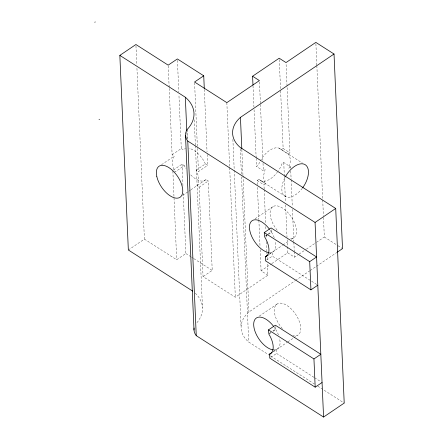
<?xml version="1.0" encoding="UTF-8"?>
<svg xmlns="http://www.w3.org/2000/svg" width="439" height="439" viewBox="0 0 439 439"><rect width="100%" height="100%" fill="white"/><g stroke="black" fill="none" stroke-linecap="round" stroke-linejoin="round"><path stroke-width="0.33" stroke-dasharray="2.19 1.65" d="M169.207 88.404L172.115 154.758L174.239 156.114C170.886 160.861 172.873 167.138 175.177 171.885L184.353 165.673L185.39 167.813A18.74 9.647 55.9 0 0 186.015 168.856M290.634 168.252L290.574 166.88L283.753 162.523L281.975 163.78A18.74 10.311 -57.4 0 1 278.392 170.755M290.574 166.88L288.791 168.142A18.74 10.311 -57.4 0 0 288.176 154.034L281.355 149.672A18.74 10.311 -57.4 0 0 260.3 160.921M172.115 154.758L181.291 148.547L178.92 94.506M161.508 164.735L174.239 156.114M173.389 170.03L182.026 164.186L184.353 165.673M196.195 170.145L205.37 163.934L207.625 165.377L198.45 171.589L196.195 170.145L198.395 176.226L198.829 180.072L198.346 183.277L196.859 185.741L199.136 187.201L203.054 276.614L235.337 297.247L267.905 275.198L267.4 263.57M182.608 195.393L188.144 191.645M188.699 191.272L190.356 190.147M190.91 189.774L206.034 179.529L208.311 180.989L212.229 270.402L203.054 276.614M199.136 187.201L208.311 180.989M128.347 249.994L144.404 239.123L136.924 67.815M264.146 189L263.965 184.896L265.749 183.743A18.74 10.311 -57.4 0 1 265.134 169.635L263.351 170.837L256.53 166.48L258.313 165.273A18.74 10.311 -57.4 0 1 259.976 161.53M281.355 149.672L283.139 148.464L280.631 91.032M288.176 154.034L289.959 152.827L286.047 63.26M144.404 239.123L176.687 259.756L185.862 253.544L183.282 193.517M255.108 218.77L273.519 206.303M265.463 235.809L267.581 234.371M268.108 234.014L271.286 231.863L271.17 229.235M265.699 236.144L267.817 234.711M268.35 234.349L271.522 232.198L269.804 229.778M269.524 253.989L272.175 252.195L272.345 256.14L317.238 284.834M269.217 254.302L282.436 245.357M282.996 244.978L289.131 240.824M291.364 239.31L293.038 238.179M266.522 260.08L272.345 256.14M267.905 275.198L261.09 270.841L271.28 263.938M271.845 263.559L287.693 252.826L287.128 239.826M287.693 252.826L294.514 257.183L298.454 254.516M299.014 254.137L305.769 249.566M306.329 249.187L315.893 242.712M316.459 242.328L324.333 237L323.439 216.438M270.012 355.645L248.732 342.041A37.535 24.677 -2.5 0 1 248.935 311.981L294.876 280.878M295.447 280.494L309.627 270.896M310.192 270.512L315.866 266.671M316.431 266.286L336.85 252.463M259.356 316.075L277.766 303.607M269.184 333.47L270.77 332.394M272.888 330.962L275.533 329.168L275.418 326.539M269.42 333.805L272.597 331.654M273.124 331.297L275.774 329.502L274.051 327.082M273.245 351.65L276.422 349.499L276.592 353.444L314.006 377.359M273.47 351.606L287.243 342.283M287.803 341.904L293.384 338.129M293.938 337.75L297.285 335.484M270.77 357.384L276.592 353.444M257.325 184.638L257.144 180.533L258.928 179.381A18.74 10.311 -57.4 0 0 277.327 172.242M206.034 179.529L204.058 180.802A18.74 9.647 55.9 0 1 189.878 174.003M269.76 252.65L272.394 252.156A18.74 9.647 55.9 0 0 275.215 240.709M274.013 349.954L276.641 349.46A18.74 9.647 55.9 0 0 279.462 338.014M283.139 148.464L289.959 152.827M279.116 148.184L302.416 163.078M258.928 179.381L265.749 183.743M261.172 180.873L286.179 196.859M257.144 180.533L263.965 184.896M324.333 237L337.404 245.352M337.975 245.714L342.519 248.622M181.291 148.547L183.414 149.902A18.74 9.647 55.9 0 1 185.532 148.541M185.862 253.544L191.02 256.842M191.591 257.21L193.314 258.308M193.884 258.675L212.229 270.402M314.576 377.727L320.909 381.771M270.589 356.013L314.302 383.955M317.754 386.161L344.214 403.073M205.37 163.934L204.201 161.525A18.74 9.647 55.9 0 0 188.891 148.355M315.899 43.757L316.826 64.999M316.854 65.685L322.687 199.311M322.72 199.992L323.406 215.752M290.75 170.985L291.112 179.194M291.139 179.88L292.303 206.56M292.423 209.299L293.828 241.45M293.856 242.136L294.245 251.026M294.278 251.712L294.514 257.183M279.259 59.583L280.603 90.352M283.753 162.523L284.291 174.837M284.318 175.518L285.487 202.203M285.602 204.936L287.007 237.093M259.471 81.956L260.426 103.834M260.453 104.52L262.906 160.586M263.021 163.319L263.351 170.837M264.174 189.686L265.666 223.89M265.787 226.628L265.935 230.047M266.144 234.838L266.264 237.57M266.446 241.675L266.863 251.256M266.89 251.937L266.983 253.989M267.131 257.413L267.28 260.832M253.007 85.803L253.934 106.995M254.055 109.734L256.146 157.59M256.173 158.276L256.53 166.48M257.446 187.376L258.845 219.527M258.878 220.213L260.014 246.213M260.162 249.632L261.09 270.841M241.845 149.578L242.954 174.931M242.981 175.616L248.935 311.981M240.292 148.805L241.401 174.157M241.521 176.895L248.732 342.041M232.884 139.421L234.201 169.575M234.234 170.261L241.082 327.181M226.842 102.638L229.652 167.056M229.679 167.736L235.337 297.247M194.268 119.858L195.371 145.21M195.404 145.896L202.461 307.613M187.124 129.532L187.541 139.125M186.849 132.183L187.146 139.037M177.422 60.308L178.805 91.773M168.219 65.834L169.18 87.723M135.964 45.886L136.803 65.071M204.327 89.474L207.032 151.702M207.153 154.435L207.625 165.377M194.587 82.691L197.413 147.658M197.44 148.338L198.45 171.589M182.026 164.186L182.959 186.015M172.878 171.078L176.687 259.756M195.333 293.214A42.896 28.2 -2.5 0 1 196.535 323.137M302.334 188.227A18.74 10.311 -57.4 0 1 285.13 196.348A18.74 10.311 -57.4 0 1 284.982 177.515M282.359 328.597A18.74 9.647 55.9 0 1 277.053 304.007A18.74 9.647 55.9 0 1 297.916 318.237A18.74 9.647 55.9 0 1 292.824 335.736M277.218 230.245A18.74 9.647 55.9 0 1 272.784 206.714A18.74 9.647 55.9 0 1 292.983 219.626A18.74 9.647 55.9 0 1 290.404 238.673M271.522 232.198A18.74 9.647 55.9 0 1 274.249 237.686M275.774 329.502A18.74 9.647 55.9 0 1 278.496 334.99"/><path stroke-width="0.66" d="M94.786 22.263L95.247 21.95M192.672 291.112L128.347 249.994L119.847 55.385L135.903 44.515L168.186 65.148L177.361 58.936L203.734 75.793L204.3 88.788M99.038 119.567L99.494 119.254M203.734 75.793L194.559 82.005L226.842 102.638L259.411 80.589L252.59 76.232L279.199 58.217L286.019 62.574L315.839 42.391L334.024 54.013L342.519 248.622L337.415 252.079M194.109 328.01A20.88 13.724 -2.5 0 0 196.26 335.67L323.57 417.05L344.214 403.073L335.714 208.465L240.237 147.433A37.535 24.677 -2.5 0 1 240.44 117.372L334.024 54.013M310.933 289.861L265.463 260.799L265.513 256.815A18.74 9.647 55.9 0 0 264.64 236.857L264.234 232.582L271.115 227.923L316.579 256.985L309.698 261.644L310.933 289.861L317.814 285.202M323.57 417.05L315.07 222.441L335.714 208.465M265.293 256.853L267.938 255.064M265.513 256.815L268.158 255.021M315.18 387.165L269.711 358.103L269.76 354.119A18.74 9.647 55.9 0 0 268.893 334.161L268.481 329.887L275.363 325.228L320.827 354.289L313.945 358.948L315.18 387.165L322.061 382.506M269.541 354.158L272.185 352.369M269.76 354.119L270.819 353.4M119.847 55.385L185.324 97.233A42.896 28.2 -2.5 0 1 187.124 129.532A20.88 13.724 -2.5 0 0 187.766 141.062L196.26 335.67M187.766 141.062L315.07 222.441M264.234 232.582L309.698 261.644M268.481 329.887L313.945 358.948M269.436 229.257L268.695 228.214A18.74 9.647 55.9 0 0 249.44 227.424A18.74 9.647 55.9 0 0 269.173 252.617M273.684 326.561L272.943 325.519A18.74 9.647 55.9 0 0 253.687 324.728A18.74 9.647 55.9 0 0 273.42 349.921M252.59 76.232L252.979 85.117M240.44 117.372L241.818 148.892M185.324 97.233L186.789 130.811M185.505 135.393L194.005 330.002M285.306 176.906A18.74 10.311 -57.4 0 1 305.187 164.685A18.74 10.311 -57.4 0 1 302.696 187.744M156.789 176.407L156.366 172.571A18.74 9.647 55.9 0 1 175.238 173.279A18.74 9.647 55.9 0 1 177.971 198.093A18.74 9.647 55.9 0 1 156.789 176.407"/></g></svg>
